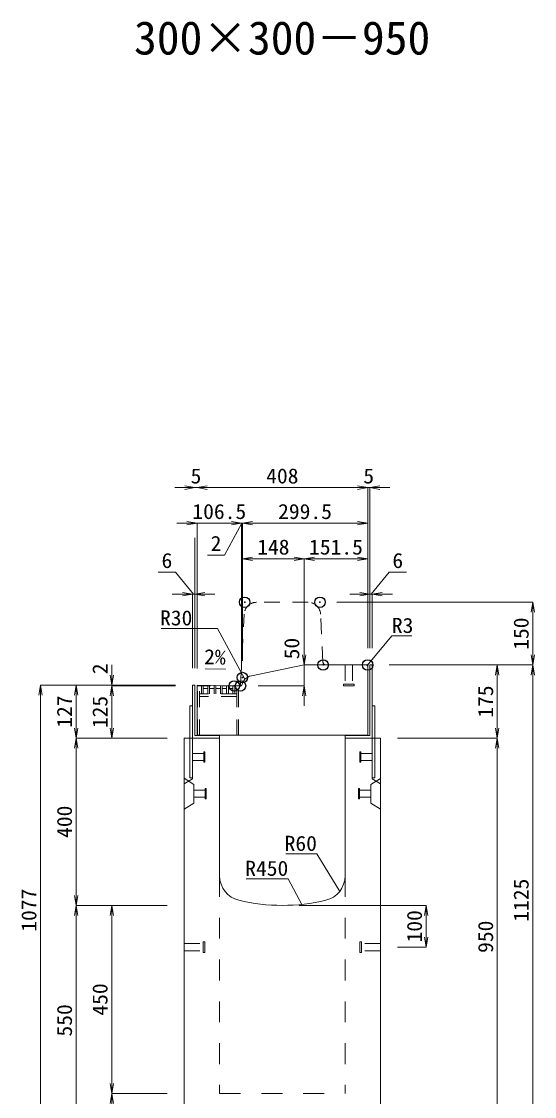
# Model space of a CAD drawing. Units: millimetres at full size. Extents: x -1809 to 57027, y -20349 to 17321.
# Drawn here: x 6276 to 7503, y -8503 to -5932 of the extents above; entities that cross this region are included whole.
import ezdxf
from ezdxf.enums import TextEntityAlignment as Align

# ---------------------------------------------------------------- set-up
doc = ezdxf.new("R2010")
doc.units = ezdxf.units.MM
doc.header["$LTSCALE"] = 50
doc.header["$PDMODE"] = 32
doc.header["$PDSIZE"] = 25
doc.linetypes.add('USER1', pattern=[2, 1, -1])
doc.linetypes.add('USER2', pattern=[1.35, 0.75, -0.6])
for name, color, linetype, lineweight in [('インサート', 3, 'USER2', 9), ('グレーチング', 7, 'USER2', 5), ('受枠', 3, 'Continuous', 5), ('寸法線', 7, 'Continuous', 13), ('引出線', 4, 'Continuous', 13), ('本体', 2, 'Continuous', 13)]:
    doc.layers.add(name, color=color, linetype=linetype, lineweight=lineweight)
doc.layers.add('作業エリア', color=11, linetype='Continuous')
doc.layers.add('文字', color=7, linetype='Continuous')
doc.styles.add('ＭＳ 明朝', font='')
doc.styles.get('ＭＳ 明朝').set_extended_font_data('MS Mincho')

# ---------------------------------------------------------------- blocks, each defined once
blk = doc.blocks.new('open_arrow')
at = {"color": 0, "linetype": 'Continuous', "lineweight": -2}
blk.add_lwpolyline([(7.5, 1.25), (0, 0), (7.5, -1.25)], dxfattribs=at)

msp = doc.modelspace()

# ---------------------------------------------------------------- linework, layer by layer
at = {"layer": 'インサート'}
for p, q in [((7050.5, -7471.05), (7050.5, -7517.05)), ((7050.5, -7471.05), (7067.5, -7471.05)), ((7067.5, -7471.05), (7067.5, -7517.05)), ((7046.5, -7521.05), (7046.5, -7517.05)), ((7046.5, -7517.05), (7071.5, -7517.05)), ((7046.5, -7521.05), (7071.5, -7521.05)), ((7071.5, -7517.05), (7071.5, -7521.05)), ((6685, -7682.55), (6712, -7682.55)), ((6685, -7682.55), (6685, -7699.55)), ((6715, -7678.55), (6712, -7678.55)), ((6712, -7678.55), (6712, -7703.55)), ((6715, -7703.55), (6715, -7678.55)), ((7085, -7678.55), (7088, -7678.55)), ((7085, -7703.55), (7085, -7678.55)), ((7088, -7678.55), (7088, -7703.55)), ((7115, -7682.55), (7088, -7682.55)), ((7115, -7682.55), (7115, -7699.55)), ((6685, -7699.55), (6712, -7699.55)), ((6712, -7703.55), (6715, -7703.55)), ((7088, -7703.55), (7085, -7703.55)), ((7115, -7699.55), (7088, -7699.55)), ((6688.2, -7770.55), (6715.2, -7770.55)), ((6688.2, -7770.55), (6688.2, -7787.55)), ((6688.2, -7787.55), (6715.2, -7787.55)), ((6718.2, -7766.55), (6715.2, -7766.55)), ((6715.2, -7766.55), (6715.2, -7791.55)), ((6718.2, -7791.55), (6718.2, -7766.55)), ((7081.8, -7766.55), (7084.8, -7766.55)), ((7081.8, -7791.55), (7081.8, -7766.55)), ((7084.8, -7766.55), (7084.8, -7791.55)), ((7111.8, -7770.55), (7084.8, -7770.55)), ((7111.8, -7787.55), (7084.8, -7787.55)), ((7111.8, -7770.55), (7111.8, -7787.55)), ((6715.2, -7791.55), (6718.2, -7791.55)), ((7084.8, -7791.55), (7081.8, -7791.55)), ((6665, -8137.55), (6711, -8137.55)), ((6665, -8154.55), (6665, -8137.55)), ((6711, -8158.55), (6711, -8133.55)), ((6711, -8133.55), (6715, -8133.55)), ((6715, -8158.55), (6715, -8133.55)), ((7085, -8133.55), (7089, -8133.55)), ((7085, -8133.55), (7085, -8158.55)), ((7089, -8133.55), (7089, -8158.55)), ((7135, -8137.55), (7089, -8137.55)), ((7135, -8137.55), (7135, -8154.55)), ((6665, -8154.55), (6711, -8154.55)), ((6715, -8158.55), (6711, -8158.55)), ((7089, -8158.55), (7085, -8158.55)), ((7135, -8154.55), (7089, -8154.55))]:
    msp.add_line(p, q, dxfattribs=at)
at = {"layer": 'グレーチング'}
for p, q in [((6697.5, -7639.05), (6697.5, -7521.05)), ((6795.5, -7521.05), (6697.5, -7521.05)), ((6702, -7639.05), (6702, -7521.05)), ((6706.5, -7540.05), (6706.5, -7521.05)), ((6711, -7540.05), (6711, -7521.05)), ((6721.6, -7527.05), (6711, -7527.05)), ((6721.6, -7540.05), (6721.6, -7521.05)), ((6726.1, -7540.05), (6726.1, -7521.05)), ((6736.7, -7527.05), (6726.1, -7527.05)), ((6736.7, -7540.05), (6736.7, -7521.05)), ((6741.2, -7540.05), (6741.2, -7521.05)), ((6751.8, -7527.05), (6741.2, -7527.05)), ((6751.8, -7540.05), (6751.8, -7521.05)), ((6756.3, -7540.05), (6756.3, -7521.05)), ((6766.9, -7527.05), (6756.3, -7527.05)), ((6766.9, -7540.05), (6766.9, -7521.05)), ((6771.4, -7540.05), (6771.4, -7521.05)), ((6782, -7527.05), (6771.4, -7527.05)), ((6782, -7540.05), (6782, -7521.05)), ((6786.5, -7540.05), (6786.5, -7521.05)), ((6791, -7639.05), (6791, -7521.05)), ((6795.5, -7639.05), (6795.5, -7521.05)), ((6791, -7540.05), (6702, -7540.05)), ((6791, -7546.05), (6702, -7546.05))]:
    msp.add_line(p, q, dxfattribs=at)
at = {"layer": '作業エリア'}
for p in [(6810, -7321.05), (6990, -7321.05), (6997.5, -7471.05), (7104, -7471.05), (6804.5, -7501.05), (6785, -7521.05), (6800, -7521.05)]:
    msp.add_point(p, dxfattribs=at)
at = {"layer": '受枠'}
for p, q in [((7109, -7471.05), (7109, -7640.05)), ((7115, -7471.05), (7109, -7471.05)), ((7115, -7471.05), (7115, -7741.05)), ((6685, -7519.05), (6685, -7741.05)), ((6685, -7519.05), (6691, -7519.05)), ((6691, -7519.05), (6691, -7640.05)), ((6679, -7569.05), (6679, -7741.05)), ((6679, -7569.05), (6685, -7569.05)), ((7121, -7569.05), (7115, -7569.05)), ((7121, -7569.05), (7121, -7741.05)), ((6685, -7646.05), (6750, -7646.05)), ((6691, -7640.05), (6750, -7640.05)), ((6750, -7640.05), (6750, -7646.05)), ((7050, -7640.05), (7050, -7646.05)), ((7109, -7640.05), (7050, -7640.05)), ((7115, -7646.05), (7050, -7646.05)), ((6679, -7741.05), (6685, -7741.05)), ((7121, -7741.05), (7115, -7741.05))]:
    msp.add_line(p, q, dxfattribs=at)
at = {"layer": '寸法線'}
for p, q in [((6744, -7046.93), (6643, -7046.93)), ((7104, -7046.93), (6696, -7046.93)), ((7056, -7046.93), (7157, -7046.93)), ((7104, -7431.03), (7104, -7046.93)), ((7104, -7431.03), (7104, -7046.93)), ((7109, -7431.03), (7109, -7046.93)), ((6802.57, -7131.93), (6648, -7131.93)), ((6696, -7479.25), (6696, -7131.93)), ((6852.5, -7131.93), (6754.57, -7131.93)), ((6803.53, -7131.93), (6761.69, -7208.3)), ((6802.57, -7481.03), (6802.57, -7131.93)), ((7104, -7131.93), (6804.5, -7131.93)), ((6804.5, -7461.03), (6804.5, -7131.93)), ((7104, -7431.03), (7104, -7131.93)), ((6691, -7479.03), (6691, -7166.91)), ((6696, -7479.25), (6696, -7176.93)), ((6696, -7479.25), (6696, -7176.93)), ((6802.57, -7481.03), (6802.57, -7178.69)), ((6804.5, -7461.03), (6804.5, -7176.93)), ((6761.69, -7208.3), (6721.28, -7208.3)), ((6804.5, -7216.93), (6952.5, -7216.93)), ((6804.5, -7461.03), (6804.5, -7216.93)), ((6952.5, -7431.03), (6952.5, -7216.93)), ((6952.5, -7216.93), (7104, -7216.93)), ((6952.5, -7431.03), (6952.5, -7216.93)), ((7104, -7431.03), (7104, -7216.93)), ((6644.67, -7249.13), (6603.44, -7249.13)), ((6688, -7301.93), (6644.67, -7249.13)), ((7112, -7301.93), (7155.33, -7249.13)), ((7155.33, -7249.13), (7196.56, -7249.13)), ((6739, -7301.93), (6637, -7301.93)), ((6685, -7479.03), (6685, -7301.93)), ((6691, -7479.03), (6691, -7301.93)), ((7061, -7301.93), (7163, -7301.93)), ((7109, -7431.03), (7109, -7301.93)), ((7115, -7431.03), (7115, -7301.93)), ((7030.02, -7321.05), (7498.78, -7321.05)), ((7498.78, -7321.05), (7498.78, -7471.05)), ((6952.5, -7423.05), (6952.5, -7569.05)), ((6492.06, -7471.05), (6492.06, -7569.05)), ((7155.02, -7471.05), (7413.78, -7471.05)), ((7155.02, -7471.05), (7498.78, -7471.05)), ((7155.02, -7471.05), (7498.78, -7471.05)), ((7413.78, -7471.05), (7413.78, -7646.05)), ((7498.78, -7471.05), (7498.78, -8596.05)), ((6322.06, -8596.05), (6322.06, -7519.05)), ((6644.98, -7519.05), (6322.06, -7519.05)), ((6407.06, -7519.05), (6407.06, -7646.05)), ((6644.98, -7519.05), (6407.06, -7519.05)), ((6644.98, -7519.05), (6492.06, -7519.05)), ((6644.98, -7521.05), (6492.06, -7521.05)), ((6492.06, -7521.05), (6492.06, -7646.05)), ((6644.98, -7521.05), (6492.06, -7521.05)), ((6842.59, -7521.05), (6952.5, -7521.05)), ((6624.98, -7646.05), (6407.06, -7646.05)), ((6407.06, -7646.05), (6407.06, -8046.05)), ((6624.98, -7646.05), (6407.06, -7646.05)), ((6624.98, -7646.05), (6492.06, -7646.05)), ((7175.02, -7646.05), (7413.78, -7646.05)), ((7175.02, -7646.05), (7413.78, -7646.05)), ((7413.78, -7646.05), (7413.78, -8596.05)), ((6624.98, -8046.05), (6407.06, -8046.05)), ((6407.06, -8596.05), (6407.06, -8046.05)), ((6624.98, -8046.05), (6407.06, -8046.05)), ((6492.06, -8046.05), (6492.06, -8496.05)), ((6624.98, -8046.05), (6492.06, -8046.05)), ((6940.02, -8046.05), (7243.78, -8046.05)), ((7243.78, -8046.05), (7243.78, -8146.05)), ((7175.02, -8146.05), (7243.78, -8146.05)), ((6624.98, -8496.05), (6492.06, -8496.05)), ((6492.06, -8496.05), (6492.06, -8596.05)), ((6624.98, -8496.05), (6492.06, -8496.05))]:
    msp.add_line(p, q, dxfattribs=at)
at = {"layer": '引出線'}
for points in [[(6810.6, -7505.19), (6744.87, -7383.51), (6684.87, -7383.51), (6610.2, -7383.51)], [(7103.12, -7471.93), (7161.85, -7401.57), (7209.57, -7401.57)], [(6764, -7481.04), (6715.26, -7480.06), (6764, -7481.04)], [(7037.07, -8012.74), (6982.66, -7922.84), (6907.98, -7922.84)], [(6946.44, -8043.65), (6914.22, -7982.51), (6813.21, -7982.51)]]:
    msp.add_lwpolyline(points, dxfattribs=at)
at = {"layer": '本体', "linetype": 'USER2', "lineweight": 9}
for p, q in [((6961.46, -7321.05), (6838.54, -7321.05)), ((6800.33, -7514.4), (6808.57, -7349.56)), ((6997.17, -7464.4), (6991.43, -7349.56)), ((6685, -7743.05), (6685, -7646.05)), ((7115, -7743.05), (7115, -7646.05)), ((6665, -7755.55), (6685, -7743.05)), ((7135, -7755.55), (7115, -7743.05))]:
    msp.add_line(p, q, dxfattribs=at)
at = {"layer": '本体'}
for p, q in [((6952.5, -7471.05), (6826.19, -7496.66)), ((7101, -7471.05), (6952.5, -7471.05)), ((7104, -7474.05), (7104, -7639.05)), ((6696, -7639.05), (6696, -7519.27)), ((6696, -7519.27), (6785, -7521.05)), ((6785, -7521.05), (6802.57, -7521.05)), ((6665, -7646.05), (6665, -8596.05)), ((6665, -7646.05), (6750, -7646.05)), ((7104, -7639.05), (6696, -7639.05)), ((6750, -7646.05), (6750, -7975.53)), ((7050, -7646.05), (7050, -7975.53)), ((7050, -7646.05), (7135, -7646.05)), ((7135, -7646.05), (7135, -8596.05))]:
    msp.add_line(p, q, dxfattribs=at)
at = {"layer": '本体', "lineweight": 9}
for p, q in [((6665, -7742.05), (6688.2, -7756.55)), ((6688.2, -7756.55), (6688.2, -7801.55)), ((7134.58, -7742.31), (7111.8, -7756.55)), ((7111.8, -7756.55), (7111.8, -7801.55)), ((6688.2, -7801.55), (6665, -7816.05)), ((7111.8, -7801.55), (7135, -7816.05))]:
    msp.add_line(p, q, dxfattribs=at)
at = {"layer": '本体', "linetype": 'USER1', "lineweight": 15}
for p, q in [((6750, -7975.53), (6750, -8496.05)), ((7050, -7975.53), (7050, -8496.05)), ((6750, -8496.05), (7050, -8496.05))]:
    msp.add_line(p, q, dxfattribs=at)
at = {"layer": '本体', "linetype": 'USER2', "lineweight": 9}
for centre, radius, start, end in [((6838.54, -7351.05), 30, 90, 177.13759), ((6961.46, -7351.05), 30, 2.86241, 90), ((7004.16, -7464.05), 7, 182.86241, 270), ((6793.34, -7514.05), 7, 270, 357.13759)]:
    msp.add_arc(centre, radius, start, end, dxfattribs=at)
at = {"layer": '本体'}
for centre, radius, start, end in [((7101, -7474.05), 3, 0, 90), ((6832.15, -7526.06), 30, 101.45875, 170.39512), ((6810, -7975.53), 60, 180, 256.65764), ((6990, -7975.53), 60, 283.34236, 0), ((6900, -7596.05), 450, 256.65764, 283.34236)]:
    msp.add_arc(centre, radius, start, end, dxfattribs=at)

# ---------------------------------------------------------------- block references
at = {"layer": '寸法線', "xscale": 3.2, "yscale": 3.2}
for p, rotation in [((6691, -7046.93), 180), ((7104, -7046.93), 180), ((7104, -7046.93), 180), ((6696, -7131.93), 180), ((6802.57, -7131.93), 180), ((6802.57, -7131.93), 180), ((7104, -7131.93), 180), ((6952.5, -7216.93), 180), ((7104, -7216.93), 180), ((6685, -7301.93), 180), ((7109, -7301.93), 180), ((7498.78, -7321.05), 270), ((6952.5, -7471.05), 90), ((7498.78, -7471.05), 90), ((7413.78, -7471.05), 270), ((7498.78, -7471.05), 270), ((6492.06, -7519.05), 90), ((6322.06, -7519.05), 270), ((6407.06, -7519.05), 270), ((6492.06, -7521.05), 270), ((6492.06, -7521.05), 270), ((6952.5, -7521.05), 270), ((6407.06, -7646.05), 90), ((6492.06, -7646.05), 90), ((7413.78, -7646.05), 90), ((6407.06, -7646.05), 270), ((7413.78, -7646.05), 270), ((6407.06, -8046.05), 90), ((6407.06, -8046.05), 270), ((6492.06, -8046.05), 270), ((7243.78, -8046.05), 270), ((7243.78, -8146.05), 90), ((6492.06, -8496.05), 90), ((6492.06, -8496.05), 270)]:
    msp.add_blockref('open_arrow', p, dxfattribs=dict(at, rotation=rotation))
for p in [(6696, -7046.93), (6696, -7046.93), (7109, -7046.93), (6804.5, -7131.93), (6804.5, -7131.93), (6804.5, -7216.93), (6952.5, -7216.93), (6691, -7301.93), (7115, -7301.93)]:
    msp.add_blockref('open_arrow', p, dxfattribs=at)
at = {"layer": '引出線', "xscale": 0.0533, "yscale": 0.0533}
for p, rotation in [((6764, -7481.04), 178.9), ((7103.12, -7471.93), 50.2), ((6810.6, -7505.19), 118.4), ((7037.07, -8012.74), 121.2), ((6946.44, -8043.65), 117.8)]:
    msp.add_blockref('open_arrow', p, dxfattribs=dict(at, rotation=rotation))

# ---------------------------------------------------------------- texts
at = {"layer": '寸法線', "style": 'ＭＳ 明朝', "width": 1.05}
for s, p in [('5', (6693.5, -7018.91)), ('408', (6900, -7018.91)), ('5', (7106.5, -7018.91)), ('106.5', (6749.28, -7103.91)), ('299.5', (6954.25, -7103.91)), ('2', (6741.48, -7180.28)), ('148', (6878.5, -7188.91)), ('151.5', (7028.25, -7188.91)), ('6', (6624.05, -7221.11)), ('6', (7175.95, -7221.11))]:
    msp.add_text(s, height=36.03, dxfattribs=at).set_placement(p, align=Align.MIDDLE_CENTER)
for s, p in [('150', (7470.76, -7396.05)), ('50', (6922.5, -7431.79)), ('2', (6464.06, -7480.2)), ('175', (7385.76, -7558.55)), ('127', (6379.04, -7582.55)), ('125', (6464.04, -7583.55)), ('400', (6379.04, -7846.05)), ('1125', (7470.76, -8033.55)), ('1077', (6294.04, -8057.55)), ('100', (7215.76, -8096.05)), ('950', (7385.76, -8121.05)), ('450', (6464.04, -8271.05)), ('550', (6379.04, -8321.05))]:
    msp.add_text(s, height=36.03, rotation=90, dxfattribs=at).set_placement(p, align=Align.MIDDLE_CENTER)
at = {"layer": '引出線', "style": 'ＭＳ 明朝', "width": 1.05}
for s, p in [('R30', (6684.87, -7340.31)), ('R60', (6982.66, -7879.64)), ('R450', (6914.22, -7939.31))]:
    msp.add_text(s, height=36.03, dxfattribs=at).set_placement(p, align=Align.TOP_RIGHT)
msp.add_text('R3', height=36.03, dxfattribs=at).set_placement((7161.85, -7358.37), align=Align.TOP_LEFT)
msp.add_text('2%', height=36.03, rotation=358.854, dxfattribs=at).set_placement((6764.94, -7434.14), align=Align.TOP_RIGHT)
at = {"layer": '文字', "style": 'ＭＳ 明朝'}
msp.add_text('300×300－950', height=80.06, dxfattribs=at).set_placement((6899.52, -5971.03), align=Align.MIDDLE_CENTER)

doc.saveas('drawing.dxf')
